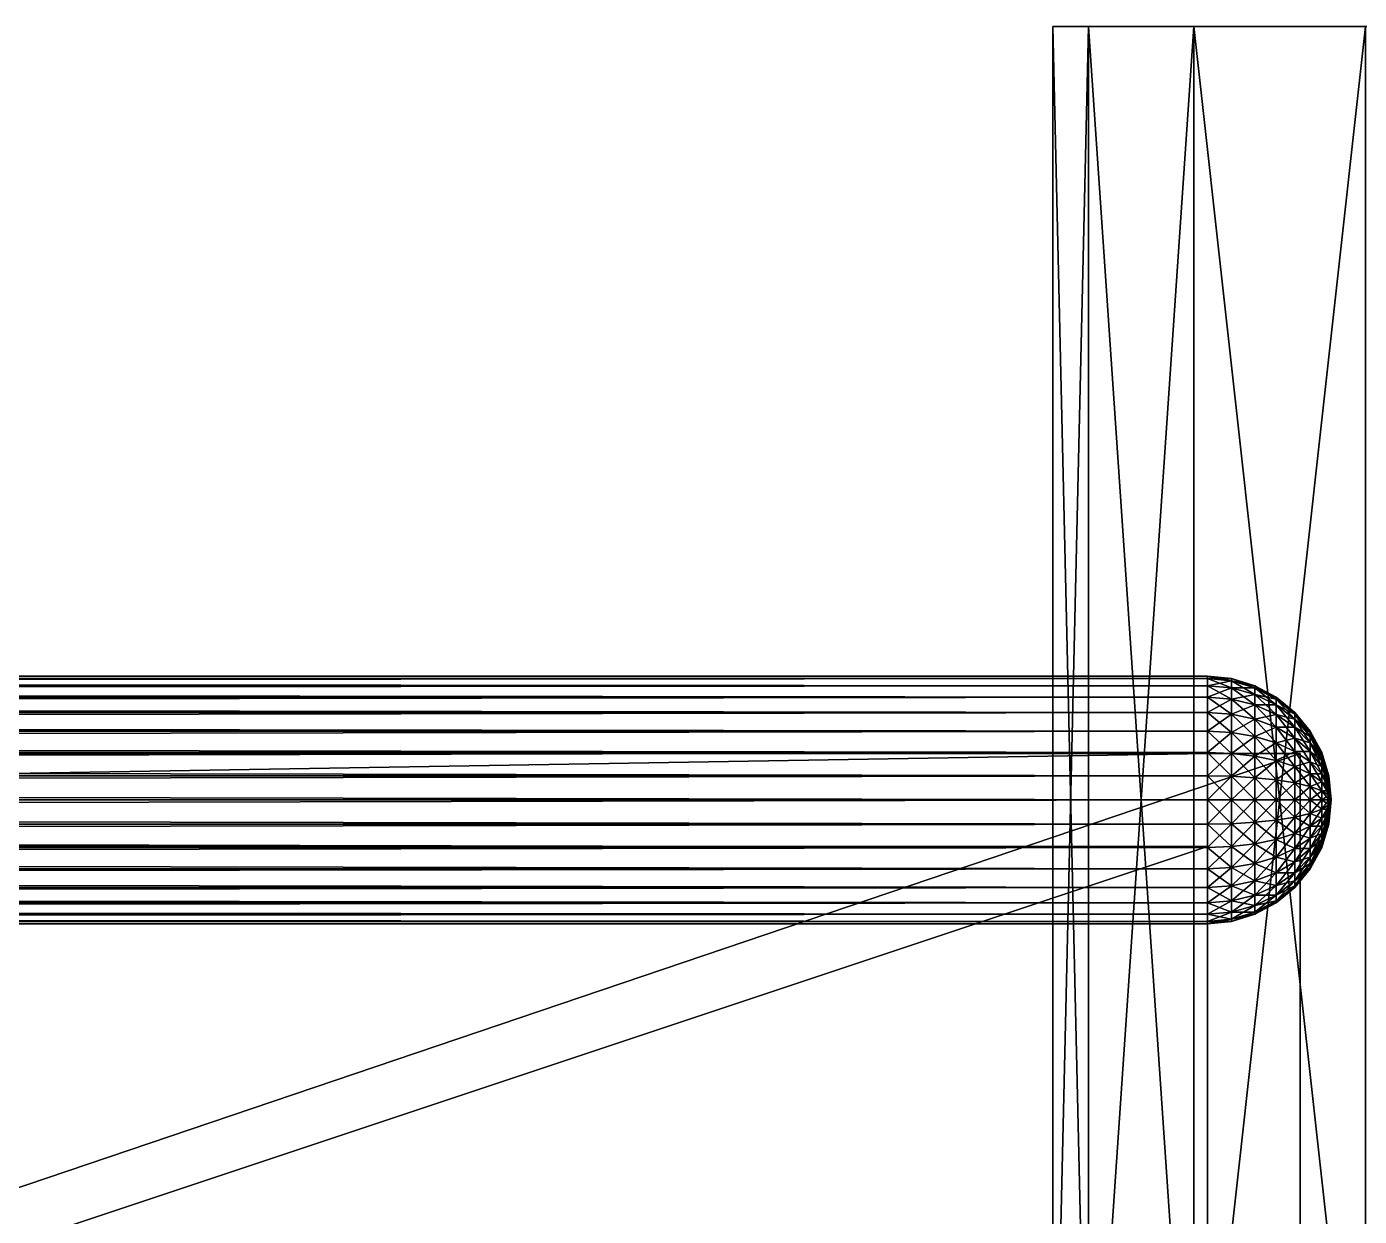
# Model space of a CAD drawing. Header units: millimetres. Extents: x -510 to 550, y -577 to 577.
# Drawn here: x 243.7 to 329.8, y 423.1 to 500 of the extents above; entities that cross this region are included whole.
import ezdxf

# ---------------------------------------------------------------- set-up
doc = ezdxf.new("R2010")
doc.units = ezdxf.units.MM
for name, color, linetype, true_color in [('main_case_cover', 7, 'Continuous', 0xd6dee3), ('main_case_floor_front', 7, 'Continuous', 0xd6dee3), ('main_case_outer', 7, 'Continuous', 0xd6dee3), ('structure_main_cover_rail', 7, 'Continuous', 0x5c6b75), ('wheel_front_left_visual_0', 7, 'Continuous', 0x14171a)]:
    doc.layers.add(name, color=color, linetype=linetype, true_color=true_color)

msp = doc.modelspace()

# ---------------------------------------------------------------- linework, layer by layer
at = {"layer": 'main_case_cover', "true_color": 0xd6dee3}
for points in [[(-46, 327, 460), (326, 453, 460), (326, 327, 460)], [(-46, 327, 460), (-46, 453, 460), (326, 453, 460)], [(-46, 327, 466), (326, 327, 466), (326, 453, 466)], [(-46, 327, 466), (326, 453, 466), (-46, 453, 466)], [(326, 453, 460), (-46, 453, 460), (-46, 453, 466)], [(326, 453, 460), (-46, 453, 466), (326, 453, 466)], [(326, 327, 460), (326, 453, 460), (326, 453, 466)], [(326, 327, 460), (326, 453, 466), (326, 327, 466)]]:
    msp.add_3dface(points, dxfattribs=at)
at = {"layer": 'main_case_floor_front', "true_color": 0xd6dee3}
for points in [[(-40, 327, 114), (320, 447, 114), (320, 327, 114)], [(-40, 327, 114), (-40, 447, 114), (320, 447, 114)], [(-40, 327, 120), (320, 327, 120), (320, 447, 120)], [(-40, 327, 120), (320, 447, 120), (-40, 447, 120)], [(320, 447, 114), (-40, 447, 114), (-40, 447, 120)], [(320, 447, 114), (-40, 447, 120), (320, 447, 120)], [(320, 327, 114), (320, 447, 114), (320, 447, 120)], [(320, 327, 114), (320, 447, 120), (320, 327, 120)]]:
    msp.add_3dface(points, dxfattribs=at)
at = {"layer": 'main_case_outer', "true_color": 0xd6dee3}
for points in [[(-40, 447, 114), (320, 453, 114), (320, 447, 114)], [(-40, 447, 114), (-40, 453, 114), (320, 453, 114)], [(-40, 447, 460), (320, 447, 460), (320, 453, 460)], [(-40, 447, 460), (320, 453, 460), (-40, 453, 460)], [(320, 453, 114), (-40, 453, 114), (-40, 453, 460)], [(320, 453, 114), (-40, 453, 460), (320, 453, 460)], [(320, 447, 114), (320, 453, 114), (320, 453, 460)], [(320, 447, 114), (320, 453, 460), (320, 447, 460)], [(-40, 447, 114), (320, 447, 114), (320, 447, 460)], [(-40, 447, 114), (320, 447, 460), (-40, 447, 460)]]:
    msp.add_3dface(points, dxfattribs=at)
at = {"layer": 'structure_main_cover_rail', "true_color": 0x5c6b75}
for points in [[(320, 457.846, 141.561), (320, 458, 140), (-450, 458, 140)], [(320, 457.846, 141.561), (-450, 458, 140), (-450, 457.846, 141.561)], [(320, 458, 140), (320, 457.846, 138.439), (-450, 457.846, 138.439)], [(320, 458, 140), (-450, 457.846, 138.439), (-450, 458, 140)], [(320, 457.391, 143.061), (320, 457.846, 141.561), (-450, 457.846, 141.561)], [(320, 457.391, 143.061), (-450, 457.846, 141.561), (-450, 457.391, 143.061)], [(320, 457.846, 138.439), (320, 457.391, 136.939), (-450, 457.391, 136.939)], [(320, 457.846, 138.439), (-450, 457.391, 136.939), (-450, 457.846, 138.439)], [(321.561, 457.696, 141.531), (321.561, 457.846, 140), (320, 458, 140)], [(321.561, 457.696, 141.531), (320, 458, 140), (320, 457.846, 141.561)], [(321.561, 457.846, 140), (320, 457.846, 138.439), (320, 458, 140)], [(321.561, 457.249, 143.003), (321.561, 457.696, 141.531), (320, 457.846, 141.561)], [(321.561, 457.249, 143.003), (320, 457.846, 141.561), (320, 457.391, 143.061)], [(321.561, 457.846, 140), (321.561, 457.696, 138.469), (320, 457.846, 138.439)], [(321.561, 457.696, 138.469), (320, 457.391, 136.939), (320, 457.846, 138.439)], [(321.561, 457.696, 138.469), (321.561, 457.249, 136.997), (320, 457.391, 136.939)], [(323.061, 457.249, 141.442), (323.061, 457.391, 140), (321.561, 457.846, 140)], [(323.061, 457.249, 141.442), (321.561, 457.846, 140), (321.561, 457.696, 141.531)], [(323.061, 457.391, 140), (321.561, 457.696, 138.469), (321.561, 457.846, 140)], [(323.061, 456.828, 142.828), (323.061, 457.249, 141.442), (321.561, 457.696, 141.531)], [(323.061, 456.828, 142.828), (321.561, 457.696, 141.531), (321.561, 457.249, 143.003)], [(323.061, 457.391, 140), (323.061, 457.249, 138.558), (321.561, 457.696, 138.469)], [(323.061, 457.249, 138.558), (321.561, 457.249, 136.997), (321.561, 457.696, 138.469)], [(320, 456.652, 144.445), (320, 457.391, 143.061), (-450, 457.391, 143.061)], [(320, 456.652, 144.445), (-450, 457.391, 143.061), (-450, 456.652, 144.445)], [(320, 457.391, 136.939), (320, 456.652, 135.555), (-450, 456.652, 135.555)], [(320, 457.391, 136.939), (-450, 456.652, 135.555), (-450, 457.391, 136.939)], [(321.561, 456.524, 144.359), (321.561, 457.249, 143.003), (320, 457.391, 143.061)], [(321.561, 456.524, 144.359), (320, 457.391, 143.061), (320, 456.652, 144.445)], [(321.561, 457.249, 136.997), (320, 456.652, 135.555), (320, 457.391, 136.939)], [(321.561, 457.249, 136.997), (321.561, 456.524, 135.641), (320, 456.652, 135.555)], [(323.061, 456.145, 144.106), (323.061, 456.828, 142.828), (321.561, 457.249, 143.003)], [(323.061, 456.145, 144.106), (321.561, 457.249, 143.003), (321.561, 456.524, 144.359)], [(323.061, 457.249, 138.558), (323.061, 456.828, 137.172), (321.561, 457.249, 136.997)], [(323.061, 456.828, 137.172), (321.561, 456.524, 135.641), (321.561, 457.249, 136.997)], [(323.061, 456.828, 137.172), (323.061, 456.145, 135.894), (321.561, 456.524, 135.641)], [(324.445, 456.524, 141.298), (324.445, 456.652, 140), (323.061, 457.391, 140)], [(324.445, 456.524, 141.298), (323.061, 457.391, 140), (323.061, 457.249, 141.442)], [(324.445, 456.652, 140), (323.061, 457.249, 138.558), (323.061, 457.391, 140)], [(324.445, 456.145, 142.546), (324.445, 456.524, 141.298), (323.061, 457.249, 141.442)], [(324.445, 456.145, 142.546), (323.061, 457.249, 141.442), (323.061, 456.828, 142.828)], [(324.445, 456.652, 140), (324.445, 456.524, 138.702), (323.061, 457.249, 138.558)], [(324.445, 456.524, 138.702), (323.061, 456.828, 137.172), (323.061, 457.249, 138.558)], [(324.445, 455.531, 143.696), (324.445, 456.145, 142.546), (323.061, 456.828, 142.828)], [(324.445, 455.531, 143.696), (323.061, 456.828, 142.828), (323.061, 456.145, 144.106)], [(324.445, 456.524, 138.702), (324.445, 456.145, 137.454), (323.061, 456.828, 137.172)], [(324.445, 456.145, 137.454), (323.061, 456.145, 135.894), (323.061, 456.828, 137.172)], [(320, 455.657, 145.657), (320, 456.652, 144.445), (-450, 456.652, 144.445)], [(320, 455.657, 145.657), (-450, 456.652, 144.445), (-450, 455.657, 145.657)], [(320, 456.652, 135.555), (320, 455.657, 134.343), (-450, 455.657, 134.343)], [(320, 456.652, 135.555), (-450, 455.657, 134.343), (-450, 456.652, 135.555)], [(321.561, 455.548, 145.548), (321.561, 456.524, 144.359), (320, 456.652, 144.445)], [(321.561, 455.548, 145.548), (320, 456.652, 144.445), (320, 455.657, 145.657)], [(321.561, 456.524, 135.641), (320, 455.657, 134.343), (320, 456.652, 135.555)], [(321.561, 456.524, 135.641), (321.561, 455.548, 134.452), (320, 455.657, 134.343)], [(323.061, 455.226, 145.226), (323.061, 456.145, 144.106), (321.561, 456.524, 144.359)], [(323.061, 455.226, 145.226), (321.561, 456.524, 144.359), (321.561, 455.548, 145.548)], [(323.061, 456.145, 135.894), (321.561, 455.548, 134.452), (321.561, 456.524, 135.641)], [(323.061, 456.145, 135.894), (323.061, 455.226, 134.774), (321.561, 455.548, 134.452)], [(324.445, 454.704, 144.704), (324.445, 455.531, 143.696), (323.061, 456.145, 144.106)], [(324.445, 454.704, 144.704), (323.061, 456.145, 144.106), (323.061, 455.226, 145.226)], [(324.445, 456.145, 137.454), (324.445, 455.531, 136.304), (323.061, 456.145, 135.894)], [(324.445, 455.531, 136.304), (323.061, 455.226, 134.774), (323.061, 456.145, 135.894)], [(325.657, 455.548, 141.104), (325.657, 455.657, 140), (324.445, 456.652, 140)], [(325.657, 455.548, 141.104), (324.445, 456.652, 140), (324.445, 456.524, 141.298)], [(325.657, 455.657, 140), (324.445, 456.524, 138.702), (324.445, 456.652, 140)], [(325.657, 455.226, 142.165), (325.657, 455.548, 141.104), (324.445, 456.524, 141.298)], [(325.657, 455.226, 142.165), (324.445, 456.524, 141.298), (324.445, 456.145, 142.546)], [(325.657, 455.657, 140), (325.657, 455.548, 138.896), (324.445, 456.524, 138.702)], [(325.657, 455.548, 138.896), (324.445, 456.145, 137.454), (324.445, 456.524, 138.702)], [(325.657, 454.704, 143.143), (325.657, 455.226, 142.165), (324.445, 456.145, 142.546)], [(325.657, 454.704, 143.143), (324.445, 456.145, 142.546), (324.445, 455.531, 143.696)], [(325.657, 455.548, 138.896), (325.657, 455.226, 137.835), (324.445, 456.145, 137.454)], [(325.657, 455.226, 137.835), (324.445, 455.531, 136.304), (324.445, 456.145, 137.454)], [(320, 454.445, 146.652), (320, 455.657, 145.657), (-450, 455.657, 145.657)], [(320, 454.445, 146.652), (-450, 455.657, 145.657), (-450, 454.445, 146.652)], [(320, 455.657, 134.343), (320, 454.445, 133.348), (-450, 454.445, 133.348)], [(320, 455.657, 134.343), (-450, 454.445, 133.348), (-450, 455.657, 134.343)], [(321.561, 454.359, 146.524), (321.561, 455.548, 145.548), (320, 455.657, 145.657)], [(321.561, 454.359, 146.524), (320, 455.657, 145.657), (320, 454.445, 146.652)], [(321.561, 455.548, 134.452), (320, 454.445, 133.348), (320, 455.657, 134.343)], [(321.561, 455.548, 134.452), (321.561, 454.359, 133.476), (320, 454.445, 133.348)], [(323.061, 454.106, 146.145), (323.061, 455.226, 145.226), (321.561, 455.548, 145.548)], [(323.061, 454.106, 146.145), (321.561, 455.548, 145.548), (321.561, 454.359, 146.524)], [(323.061, 455.226, 134.774), (321.561, 454.359, 133.476), (321.561, 455.548, 134.452)], [(323.061, 455.226, 134.774), (323.061, 454.106, 133.855), (321.561, 454.359, 133.476)], [(324.445, 455.531, 136.304), (324.445, 454.704, 135.296), (323.061, 455.226, 134.774)], [(324.445, 453.696, 145.531), (324.445, 454.704, 144.704), (323.061, 455.226, 145.226)], [(324.445, 453.696, 145.531), (323.061, 455.226, 145.226), (323.061, 454.106, 146.145)], [(324.445, 454.704, 135.296), (323.061, 454.106, 133.855), (323.061, 455.226, 134.774)], [(325.657, 454, 144), (325.657, 454.704, 143.143), (324.445, 455.531, 143.696)], [(325.657, 454, 144), (324.445, 455.531, 143.696), (324.445, 454.704, 144.704)], [(325.657, 455.226, 137.835), (325.657, 454.704, 136.857), (324.445, 455.531, 136.304)], [(325.657, 454.704, 136.857), (324.445, 454.704, 135.296), (324.445, 455.531, 136.304)], [(326.652, 454.359, 140.867), (326.652, 454.445, 140), (325.657, 455.657, 140)], [(326.652, 454.359, 140.867), (325.657, 455.657, 140), (325.657, 455.548, 141.104)], [(326.652, 454.445, 140), (325.657, 455.548, 138.896), (325.657, 455.657, 140)], [(326.652, 454.106, 141.701), (326.652, 454.359, 140.867), (325.657, 455.548, 141.104)], [(326.652, 454.106, 141.701), (325.657, 455.548, 141.104), (325.657, 455.226, 142.165)], [(326.652, 454.445, 140), (326.652, 454.359, 139.133), (325.657, 455.548, 138.896)], [(326.652, 454.359, 139.133), (325.657, 455.226, 137.835), (325.657, 455.548, 138.896)], [(326.652, 453.696, 142.469), (326.652, 454.106, 141.701), (325.657, 455.226, 142.165)], [(326.652, 453.696, 142.469), (325.657, 455.226, 142.165), (325.657, 454.704, 143.143)], [(326.652, 454.359, 139.133), (326.652, 454.106, 138.299), (325.657, 455.226, 137.835)], [(326.652, 454.106, 138.299), (325.657, 454.704, 136.857), (325.657, 455.226, 137.835)], [(320, 453.061, 147.391), (320, 454.445, 146.652), (-450, 454.445, 146.652)], [(320, 453.061, 147.391), (-450, 454.445, 146.652), (-450, 453.061, 147.391)], [(320, 454.445, 133.348), (320, 453.061, 132.609), (-450, 453.061, 132.609)], [(320, 454.445, 133.348), (-450, 453.061, 132.609), (-450, 454.445, 133.348)], [(321.561, 453.003, 147.249), (321.561, 454.359, 146.524), (320, 454.445, 146.652)], [(321.561, 453.003, 147.249), (320, 454.445, 146.652), (320, 453.061, 147.391)], [(321.561, 454.359, 133.476), (320, 453.061, 132.609), (320, 454.445, 133.348)], [(321.561, 454.359, 133.476), (321.561, 453.003, 132.751), (320, 453.061, 132.609)], [(323.061, 452.828, 146.828), (323.061, 454.106, 146.145), (321.561, 454.359, 146.524)], [(323.061, 452.828, 146.828), (321.561, 454.359, 146.524), (321.561, 453.003, 147.249)], [(323.061, 454.106, 133.855), (321.561, 453.003, 132.751), (321.561, 454.359, 133.476)], [(323.061, 454.106, 133.855), (323.061, 452.828, 133.172), (321.561, 453.003, 132.751)], [(324.445, 454.704, 135.296), (324.445, 453.696, 134.469), (323.061, 454.106, 133.855)], [(324.445, 452.546, 146.145), (324.445, 453.696, 145.531), (323.061, 454.106, 146.145)], [(324.445, 452.546, 146.145), (323.061, 454.106, 146.145), (323.061, 452.828, 146.828)], [(324.445, 453.696, 134.469), (323.061, 452.828, 133.172), (323.061, 454.106, 133.855)], [(325.657, 453.143, 144.704), (325.657, 454, 144), (324.445, 454.704, 144.704)], [(325.657, 453.143, 144.704), (324.445, 454.704, 144.704), (324.445, 453.696, 145.531)], [(325.657, 454.704, 136.857), (325.657, 454, 136), (324.445, 454.704, 135.296)], [(325.657, 454, 136), (324.445, 453.696, 134.469), (324.445, 454.704, 135.296)], [(326.652, 453.143, 143.143), (326.652, 453.696, 142.469), (325.657, 454.704, 143.143)], [(326.652, 453.143, 143.143), (325.657, 454.704, 143.143), (325.657, 454, 144)], [(326.652, 454.106, 138.299), (326.652, 453.696, 137.531), (325.657, 454.704, 136.857)], [(326.652, 453.696, 137.531), (325.657, 454, 136), (325.657, 454.704, 136.857)], [(327.391, 453.003, 140.597), (327.391, 453.061, 140), (326.652, 454.445, 140)], [(327.391, 453.003, 140.597), (326.652, 454.445, 140), (326.652, 454.359, 140.867)], [(327.391, 453.061, 140), (326.652, 454.359, 139.133), (326.652, 454.445, 140)], [(327.391, 452.828, 141.172), (327.391, 453.003, 140.597), (326.652, 454.359, 140.867)], [(327.391, 452.828, 141.172), (326.652, 454.359, 140.867), (326.652, 454.106, 141.701)], [(327.391, 453.061, 140), (327.391, 453.003, 139.403), (326.652, 454.359, 139.133)], [(327.391, 453.003, 139.403), (326.652, 454.106, 138.299), (326.652, 454.359, 139.133)], [(327.391, 452.546, 141.701), (327.391, 452.828, 141.172), (326.652, 454.106, 141.701)], [(327.391, 452.546, 141.701), (326.652, 454.106, 141.701), (326.652, 453.696, 142.469)], [(327.391, 453.003, 139.403), (327.391, 452.828, 138.828), (326.652, 454.106, 138.299)], [(327.391, 452.828, 138.828), (326.652, 453.696, 137.531), (326.652, 454.106, 138.299)], [(324.445, 453.696, 134.469), (324.445, 452.546, 133.855), (323.061, 452.828, 133.172)], [(325.657, 454, 136), (325.657, 453.143, 135.296), (324.445, 453.696, 134.469)], [(325.657, 452.165, 145.226), (325.657, 453.143, 144.704), (324.445, 453.696, 145.531)], [(325.657, 452.165, 145.226), (324.445, 453.696, 145.531), (324.445, 452.546, 146.145)], [(325.657, 453.143, 135.296), (324.445, 452.546, 133.855), (324.445, 453.696, 134.469)], [(326.652, 452.469, 143.696), (326.652, 453.143, 143.143), (325.657, 454, 144)], [(326.652, 452.469, 143.696), (325.657, 454, 144), (325.657, 453.143, 144.704)], [(326.652, 453.696, 137.531), (326.652, 453.143, 136.857), (325.657, 454, 136)], [(326.652, 453.143, 136.857), (325.657, 453.143, 135.296), (325.657, 454, 136)], [(327.391, 452.165, 142.165), (327.391, 452.546, 141.701), (326.652, 453.696, 142.469)], [(327.391, 452.165, 142.165), (326.652, 453.696, 142.469), (326.652, 453.143, 143.143)], [(327.391, 452.828, 138.828), (327.391, 452.546, 138.299), (326.652, 453.696, 137.531)], [(327.391, 452.546, 138.299), (326.652, 453.143, 136.857), (326.652, 453.696, 137.531)], [(320, 451.561, 147.846), (320, 453.061, 147.391), (-450, 453.061, 147.391)], [(320, 451.561, 147.846), (-450, 453.061, 147.391), (-450, 451.561, 147.846)], [(320, 453.061, 132.609), (320, 451.561, 132.154), (-450, 451.561, 132.154)], [(320, 453.061, 132.609), (-450, 451.561, 132.154), (-450, 453.061, 132.609)], [(321.561, 451.531, 147.696), (321.561, 453.003, 147.249), (320, 453.061, 147.391)], [(321.561, 451.531, 147.696), (320, 453.061, 147.391), (320, 451.561, 147.846)], [(321.561, 453.003, 132.751), (320, 451.561, 132.154), (320, 453.061, 132.609)], [(321.561, 453.003, 132.751), (321.561, 451.531, 132.304), (320, 451.561, 132.154)], [(323.061, 451.442, 147.249), (323.061, 452.828, 146.828), (321.561, 453.003, 147.249)], [(323.061, 451.442, 147.249), (321.561, 453.003, 147.249), (321.561, 451.531, 147.696)], [(323.061, 452.828, 133.172), (321.561, 451.531, 132.304), (321.561, 453.003, 132.751)], [(323.061, 452.828, 133.172), (323.061, 451.442, 132.751), (321.561, 451.531, 132.304)], [(324.445, 451.298, 146.524), (324.445, 452.546, 146.145), (323.061, 452.828, 146.828)], [(324.445, 451.298, 146.524), (323.061, 452.828, 146.828), (323.061, 451.442, 147.249)], [(324.445, 452.546, 133.855), (323.061, 451.442, 132.751), (323.061, 452.828, 133.172)], [(324.445, 452.546, 133.855), (324.445, 451.298, 133.476), (323.061, 451.442, 132.751)], [(325.657, 453.143, 135.296), (325.657, 452.165, 134.774), (324.445, 452.546, 133.855)], [(325.657, 451.104, 145.548), (325.657, 452.165, 145.226), (324.445, 452.546, 146.145)], [(325.657, 451.104, 145.548), (324.445, 452.546, 146.145), (324.445, 451.298, 146.524)], [(325.657, 452.165, 134.774), (324.445, 451.298, 133.476), (324.445, 452.546, 133.855)], [(326.652, 451.701, 144.106), (326.652, 452.469, 143.696), (325.657, 453.143, 144.704)], [(326.652, 451.701, 144.106), (325.657, 453.143, 144.704), (325.657, 452.165, 145.226)], [(326.652, 453.143, 136.857), (326.652, 452.469, 136.304), (325.657, 453.143, 135.296)], [(326.652, 452.469, 136.304), (325.657, 452.165, 134.774), (325.657, 453.143, 135.296)], [(326.652, 452.469, 136.304), (326.652, 451.701, 135.894), (325.657, 452.165, 134.774)], [(327.391, 451.701, 142.546), (327.391, 452.165, 142.165), (326.652, 453.143, 143.143)], [(327.391, 451.701, 142.546), (326.652, 453.143, 143.143), (326.652, 452.469, 143.696)], [(327.391, 452.546, 138.299), (327.391, 452.165, 137.835), (326.652, 453.143, 136.857)], [(327.391, 452.165, 137.835), (326.652, 452.469, 136.304), (326.652, 453.143, 136.857)], [(327.391, 451.172, 142.828), (327.391, 451.701, 142.546), (326.652, 452.469, 143.696)], [(327.391, 451.172, 142.828), (326.652, 452.469, 143.696), (326.652, 451.701, 144.106)], [(327.391, 452.165, 137.835), (327.391, 451.701, 137.454), (326.652, 452.469, 136.304)], [(327.391, 451.701, 137.454), (326.652, 451.701, 135.894), (326.652, 452.469, 136.304)], [(327.846, 451.531, 140.304), (327.846, 451.561, 140), (327.391, 453.061, 140)], [(327.846, 451.531, 140.304), (327.391, 453.061, 140), (327.391, 453.003, 140.597)], [(327.846, 451.561, 140), (327.391, 453.003, 139.403), (327.391, 453.061, 140)], [(327.846, 451.442, 140.597), (327.846, 451.531, 140.304), (327.391, 453.003, 140.597)], [(327.846, 451.442, 140.597), (327.391, 453.003, 140.597), (327.391, 452.828, 141.172)], [(327.846, 451.561, 140), (327.846, 451.531, 139.696), (327.391, 453.003, 139.403)], [(327.846, 451.531, 139.696), (327.391, 452.828, 138.828), (327.391, 453.003, 139.403)], [(327.846, 451.298, 140.867), (327.846, 451.442, 140.597), (327.391, 452.828, 141.172)], [(327.846, 451.298, 140.867), (327.391, 452.828, 141.172), (327.391, 452.546, 141.701)], [(327.846, 451.531, 139.696), (327.846, 451.442, 139.403), (327.391, 452.828, 138.828)], [(327.846, 451.442, 139.403), (327.391, 452.546, 138.299), (327.391, 452.828, 138.828)], [(327.846, 451.104, 141.104), (327.846, 451.298, 140.867), (327.391, 452.546, 141.701)], [(327.846, 451.104, 141.104), (327.391, 452.546, 141.701), (327.391, 452.165, 142.165)], [(327.846, 451.442, 139.403), (327.846, 451.298, 139.133), (327.391, 452.546, 138.299)], [(327.846, 451.298, 139.133), (327.391, 452.165, 137.835), (327.391, 452.546, 138.299)], [(320, 450, 148), (320, 451.561, 147.846), (-450, 451.561, 147.846)], [(320, 450, 148), (-450, 451.561, 147.846), (-450, 450, 148)], [(320, 451.561, 132.154), (320, 450, 132), (-450, 450, 132)], [(320, 451.561, 132.154), (-450, 450, 132), (-450, 451.561, 132.154)], [(321.561, 450, 147.846), (321.561, 451.531, 147.696), (320, 451.561, 147.846)], [(321.561, 450, 147.846), (320, 451.561, 147.846), (320, 450, 148)], [(321.561, 451.531, 132.304), (320, 450, 132), (320, 451.561, 132.154)], [(321.561, 451.531, 132.304), (321.561, 450, 132.154), (320, 450, 132)], [(323.061, 450, 147.391), (323.061, 451.442, 147.249), (321.561, 451.531, 147.696)], [(323.061, 450, 147.391), (321.561, 451.531, 147.696), (321.561, 450, 147.846)], [(323.061, 451.442, 132.751), (321.561, 450, 132.154), (321.561, 451.531, 132.304)], [(325.657, 452.165, 134.774), (325.657, 451.104, 134.452), (324.445, 451.298, 133.476)], [(326.652, 450.867, 144.359), (326.652, 451.701, 144.106), (325.657, 452.165, 145.226)], [(326.652, 450.867, 144.359), (325.657, 452.165, 145.226), (325.657, 451.104, 145.548)], [(326.652, 451.701, 135.894), (325.657, 451.104, 134.452), (325.657, 452.165, 134.774)], [(326.652, 451.701, 135.894), (326.652, 450.867, 135.641), (325.657, 451.104, 134.452)], [(327.391, 450.597, 143.003), (327.391, 451.172, 142.828), (326.652, 451.701, 144.106)], [(327.391, 450.597, 143.003), (326.652, 451.701, 144.106), (326.652, 450.867, 144.359)], [(327.391, 451.701, 137.454), (327.391, 451.172, 137.172), (326.652, 451.701, 135.894)], [(327.391, 451.172, 137.172), (326.652, 450.867, 135.641), (326.652, 451.701, 135.894)], [(327.846, 450.867, 141.298), (327.846, 451.104, 141.104), (327.391, 452.165, 142.165)], [(327.846, 450.867, 141.298), (327.391, 452.165, 142.165), (327.391, 451.701, 142.546)], [(327.846, 451.298, 139.133), (327.846, 451.104, 138.896), (327.391, 452.165, 137.835)], [(327.846, 451.104, 138.896), (327.391, 451.701, 137.454), (327.391, 452.165, 137.835)], [(327.846, 450.597, 141.442), (327.846, 450.867, 141.298), (327.391, 451.701, 142.546)], [(327.846, 450.597, 141.442), (327.391, 451.701, 142.546), (327.391, 451.172, 142.828)], [(327.846, 451.104, 138.896), (327.846, 450.867, 138.702), (327.391, 451.701, 137.454)], [(327.846, 450.867, 138.702), (327.391, 451.172, 137.172), (327.391, 451.701, 137.454)], [(328, 450, 140), (327.846, 451.561, 140), (327.846, 451.531, 140.304)], [(328, 450, 140), (327.846, 451.531, 139.696), (327.846, 451.561, 140)], [(328, 450, 140), (327.846, 451.531, 140.304), (327.846, 451.442, 140.597)], [(328, 450, 140), (327.846, 451.442, 139.403), (327.846, 451.531, 139.696)], [(323.061, 451.442, 132.751), (323.061, 450, 132.609), (321.561, 450, 132.154)], [(324.445, 450, 146.652), (324.445, 451.298, 146.524), (323.061, 451.442, 147.249)], [(324.445, 450, 146.652), (323.061, 451.442, 147.249), (323.061, 450, 147.391)], [(324.445, 451.298, 133.476), (323.061, 450, 132.609), (323.061, 451.442, 132.751)], [(324.445, 451.298, 133.476), (324.445, 450, 133.348), (323.061, 450, 132.609)], [(325.657, 450, 145.657), (325.657, 451.104, 145.548), (324.445, 451.298, 146.524)], [(325.657, 450, 145.657), (324.445, 451.298, 146.524), (324.445, 450, 146.652)], [(325.657, 451.104, 134.452), (324.445, 450, 133.348), (324.445, 451.298, 133.476)], [(325.657, 451.104, 134.452), (325.657, 450, 134.343), (324.445, 450, 133.348)], [(326.652, 450, 144.445), (326.652, 450.867, 144.359), (325.657, 451.104, 145.548)], [(326.652, 450, 144.445), (325.657, 451.104, 145.548), (325.657, 450, 145.657)], [(326.652, 450.867, 135.641), (325.657, 450, 134.343), (325.657, 451.104, 134.452)], [(326.652, 450.867, 135.641), (326.652, 450, 135.555), (325.657, 450, 134.343)], [(327.391, 451.172, 137.172), (327.391, 450.597, 136.997), (326.652, 450.867, 135.641)], [(327.391, 450, 143.061), (327.391, 450.597, 143.003), (326.652, 450.867, 144.359)], [(327.391, 450, 143.061), (326.652, 450.867, 144.359), (326.652, 450, 144.445)], [(327.391, 450.597, 136.997), (326.652, 450, 135.555), (326.652, 450.867, 135.641)], [(327.846, 450.304, 141.531), (327.846, 450.597, 141.442), (327.391, 451.172, 142.828)], [(327.846, 450.304, 141.531), (327.391, 451.172, 142.828), (327.391, 450.597, 143.003)], [(327.846, 450.867, 138.702), (327.846, 450.597, 138.558), (327.391, 451.172, 137.172)], [(327.846, 450.597, 138.558), (327.391, 450.597, 136.997), (327.391, 451.172, 137.172)], [(328, 450, 140), (327.846, 451.442, 140.597), (327.846, 451.298, 140.867)], [(328, 450, 140), (327.846, 451.298, 139.133), (327.846, 451.442, 139.403)], [(328, 450, 140), (327.846, 451.298, 140.867), (327.846, 451.104, 141.104)], [(328, 450, 140), (327.846, 451.104, 138.896), (327.846, 451.298, 139.133)], [(328, 450, 140), (327.846, 451.104, 141.104), (327.846, 450.867, 141.298)], [(328, 450, 140), (327.846, 450.867, 138.702), (327.846, 451.104, 138.896)], [(328, 450, 140), (327.846, 450.867, 141.298), (327.846, 450.597, 141.442)], [(328, 450, 140), (327.846, 450.597, 138.558), (327.846, 450.867, 138.702)], [(320, 450, 132), (320, 448.439, 132.154), (-450, 448.439, 132.154)], [(320, 450, 132), (-450, 448.439, 132.154), (-450, 450, 132)], [(320, 448.439, 147.846), (320, 450, 148), (-450, 450, 148)], [(320, 448.439, 147.846), (-450, 450, 148), (-450, 448.439, 147.846)], [(321.561, 450, 132.154), (321.561, 448.469, 132.304), (320, 448.439, 132.154)], [(321.561, 450, 132.154), (320, 448.439, 132.154), (320, 450, 132)], [(321.561, 448.469, 147.696), (321.561, 450, 147.846), (320, 450, 148)], [(321.561, 448.469, 147.696), (320, 450, 148), (320, 448.439, 147.846)], [(323.061, 450, 132.609), (323.061, 448.558, 132.751), (321.561, 448.469, 132.304)], [(323.061, 450, 132.609), (321.561, 448.469, 132.304), (321.561, 450, 132.154)], [(323.061, 448.558, 147.249), (323.061, 450, 147.391), (321.561, 450, 147.846)], [(323.061, 448.558, 147.249), (321.561, 450, 147.846), (321.561, 448.469, 147.696)], [(324.445, 450, 133.348), (324.445, 448.702, 133.476), (323.061, 448.558, 132.751)], [(324.445, 450, 133.348), (323.061, 448.558, 132.751), (323.061, 450, 132.609)], [(324.445, 448.702, 146.524), (324.445, 450, 146.652), (323.061, 450, 147.391)], [(324.445, 448.702, 146.524), (323.061, 450, 147.391), (323.061, 448.558, 147.249)], [(325.657, 450, 134.343), (325.657, 448.896, 134.452), (324.445, 448.702, 133.476)], [(325.657, 450, 134.343), (324.445, 448.702, 133.476), (324.445, 450, 133.348)], [(325.657, 448.896, 145.548), (325.657, 450, 145.657), (324.445, 450, 146.652)], [(325.657, 448.896, 145.548), (324.445, 450, 146.652), (324.445, 448.702, 146.524)], [(326.652, 450, 135.555), (326.652, 449.133, 135.641), (325.657, 448.896, 134.452)], [(326.652, 450, 135.555), (325.657, 448.896, 134.452), (325.657, 450, 134.343)], [(326.652, 449.133, 144.359), (326.652, 450, 144.445), (325.657, 450, 145.657)], [(326.652, 449.133, 144.359), (325.657, 450, 145.657), (325.657, 448.896, 145.548)], [(327.391, 450.597, 136.997), (327.391, 450, 136.939), (326.652, 450, 135.555)], [(327.391, 450, 136.939), (327.391, 449.403, 136.997), (326.652, 449.133, 135.641)], [(327.391, 450, 136.939), (326.652, 449.133, 135.641), (326.652, 450, 135.555)], [(327.391, 449.403, 143.003), (327.391, 450, 143.061), (326.652, 450, 144.445)], [(327.391, 449.403, 143.003), (326.652, 450, 144.445), (326.652, 449.133, 144.359)], [(327.846, 450, 141.561), (327.846, 450.304, 141.531), (327.391, 450.597, 143.003)], [(327.846, 450, 141.561), (327.391, 450.597, 143.003), (327.391, 450, 143.061)], [(327.846, 450.597, 138.558), (327.846, 450.304, 138.469), (327.391, 450.597, 136.997)], [(327.846, 450.304, 138.469), (327.391, 450, 136.939), (327.391, 450.597, 136.997)], [(327.846, 450.304, 138.469), (327.846, 450, 138.439), (327.391, 450, 136.939)], [(327.846, 450, 138.439), (327.846, 449.696, 138.469), (327.391, 449.403, 136.997)], [(327.846, 450, 138.439), (327.391, 449.403, 136.997), (327.391, 450, 136.939)], [(327.846, 449.696, 141.531), (327.846, 450, 141.561), (327.391, 450, 143.061)], [(327.846, 449.696, 141.531), (327.391, 450, 143.061), (327.391, 449.403, 143.003)], [(328, 450, 140), (327.846, 450.597, 141.442), (327.846, 450.304, 141.531)], [(328, 450, 140), (327.846, 450.304, 138.469), (327.846, 450.597, 138.558)], [(328, 450, 140), (327.846, 450.304, 141.531), (327.846, 450, 141.561)], [(328, 450, 140), (327.846, 450, 138.439), (327.846, 450.304, 138.469)], [(328, 450, 140), (327.846, 449.696, 138.469), (327.846, 450, 138.439)], [(328, 450, 140), (327.846, 449.403, 138.558), (327.846, 449.696, 138.469)], [(328, 450, 140), (327.846, 449.133, 138.702), (327.846, 449.403, 138.558)], [(328, 450, 140), (327.846, 448.896, 138.896), (327.846, 449.133, 138.702)], [(328, 450, 140), (327.846, 448.702, 139.133), (327.846, 448.896, 138.896)], [(328, 450, 140), (327.846, 448.558, 139.403), (327.846, 448.702, 139.133)], [(328, 450, 140), (327.846, 448.469, 139.696), (327.846, 448.558, 139.403)], [(328, 450, 140), (327.846, 448.439, 140), (327.846, 448.469, 139.696)], [(328, 450, 140), (327.846, 448.469, 140.304), (327.846, 448.439, 140)], [(328, 450, 140), (327.846, 448.558, 140.597), (327.846, 448.469, 140.304)], [(328, 450, 140), (327.846, 448.702, 140.867), (327.846, 448.558, 140.597)], [(328, 450, 140), (327.846, 448.896, 141.104), (327.846, 448.702, 140.867)], [(328, 450, 140), (327.846, 449.133, 141.298), (327.846, 448.896, 141.104)], [(328, 450, 140), (327.846, 449.403, 141.442), (327.846, 449.133, 141.298)], [(328, 450, 140), (327.846, 449.696, 141.531), (327.846, 449.403, 141.442)], [(328, 450, 140), (327.846, 450, 141.561), (327.846, 449.696, 141.531)], [(326.652, 449.133, 135.641), (326.652, 448.299, 135.894), (325.657, 447.835, 134.774)], [(326.652, 449.133, 135.641), (325.657, 447.835, 134.774), (325.657, 448.896, 134.452)], [(326.652, 448.299, 144.106), (326.652, 449.133, 144.359), (325.657, 448.896, 145.548)], [(327.391, 449.403, 136.997), (327.391, 448.828, 137.172), (326.652, 448.299, 135.894)], [(327.391, 449.403, 136.997), (326.652, 448.299, 135.894), (326.652, 449.133, 135.641)], [(327.391, 448.828, 142.828), (327.391, 449.403, 143.003), (326.652, 449.133, 144.359)], [(327.391, 448.828, 142.828), (326.652, 449.133, 144.359), (326.652, 448.299, 144.106)], [(327.846, 449.696, 138.469), (327.846, 449.403, 138.558), (327.391, 448.828, 137.172)], [(327.846, 449.696, 138.469), (327.391, 448.828, 137.172), (327.391, 449.403, 136.997)], [(327.846, 449.403, 141.442), (327.846, 449.696, 141.531), (327.391, 449.403, 143.003)], [(327.846, 449.403, 138.558), (327.846, 449.133, 138.702), (327.391, 448.299, 137.454)], [(327.846, 449.403, 138.558), (327.391, 448.299, 137.454), (327.391, 448.828, 137.172)], [(327.846, 449.133, 141.298), (327.846, 449.403, 141.442), (327.391, 448.828, 142.828)], [(327.846, 449.403, 141.442), (327.391, 449.403, 143.003), (327.391, 448.828, 142.828)], [(327.846, 449.133, 138.702), (327.846, 448.896, 138.896), (327.391, 447.835, 137.835)], [(327.846, 449.133, 138.702), (327.391, 447.835, 137.835), (327.391, 448.299, 137.454)], [(327.846, 448.896, 141.104), (327.846, 449.133, 141.298), (327.391, 448.299, 142.546)], [(327.846, 449.133, 141.298), (327.391, 448.828, 142.828), (327.391, 448.299, 142.546)], [(320, 448.439, 132.154), (320, 446.939, 132.609), (-450, 446.939, 132.609)], [(320, 448.439, 132.154), (-450, 446.939, 132.609), (-450, 448.439, 132.154)], [(320, 446.939, 147.391), (320, 448.439, 147.846), (-450, 448.439, 147.846)], [(320, 446.939, 147.391), (-450, 448.439, 147.846), (-450, 446.939, 147.391)], [(321.561, 448.469, 132.304), (321.561, 446.997, 132.751), (320, 446.939, 132.609)], [(321.561, 448.469, 132.304), (320, 446.939, 132.609), (320, 448.439, 132.154)], [(321.561, 446.997, 147.249), (321.561, 448.469, 147.696), (320, 448.439, 147.846)], [(321.561, 446.997, 147.249), (320, 448.439, 147.846), (320, 446.939, 147.391)], [(323.061, 448.558, 132.751), (323.061, 447.172, 133.172), (321.561, 446.997, 132.751)], [(323.061, 448.558, 132.751), (321.561, 446.997, 132.751), (321.561, 448.469, 132.304)], [(323.061, 447.172, 146.828), (323.061, 448.558, 147.249), (321.561, 448.469, 147.696)], [(323.061, 447.172, 146.828), (321.561, 448.469, 147.696), (321.561, 446.997, 147.249)], [(324.445, 448.702, 133.476), (324.445, 447.454, 133.855), (323.061, 447.172, 133.172)], [(324.445, 448.702, 133.476), (323.061, 447.172, 133.172), (323.061, 448.558, 132.751)], [(324.445, 447.454, 146.145), (324.445, 448.702, 146.524), (323.061, 448.558, 147.249)], [(324.445, 447.454, 146.145), (323.061, 448.558, 147.249), (323.061, 447.172, 146.828)], [(325.657, 448.896, 134.452), (325.657, 447.835, 134.774), (324.445, 447.454, 133.855)], [(325.657, 448.896, 134.452), (324.445, 447.454, 133.855), (324.445, 448.702, 133.476)], [(325.657, 447.835, 145.226), (325.657, 448.896, 145.548), (324.445, 448.702, 146.524)], [(325.657, 447.835, 145.226), (324.445, 448.702, 146.524), (324.445, 447.454, 146.145)], [(326.652, 448.299, 144.106), (325.657, 448.896, 145.548), (325.657, 447.835, 145.226)], [(326.652, 448.299, 135.894), (326.652, 447.531, 136.304), (325.657, 446.857, 135.296)], [(326.652, 448.299, 135.894), (325.657, 446.857, 135.296), (325.657, 447.835, 134.774)], [(326.652, 447.531, 143.696), (326.652, 448.299, 144.106), (325.657, 447.835, 145.226)], [(327.391, 448.828, 137.172), (327.391, 448.299, 137.454), (326.652, 447.531, 136.304)], [(327.391, 448.828, 137.172), (326.652, 447.531, 136.304), (326.652, 448.299, 135.894)], [(327.391, 448.299, 142.546), (327.391, 448.828, 142.828), (326.652, 448.299, 144.106)], [(327.391, 448.299, 137.454), (327.391, 447.835, 137.835), (326.652, 446.857, 136.857)], [(327.391, 448.299, 137.454), (326.652, 446.857, 136.857), (326.652, 447.531, 136.304)], [(327.391, 447.835, 142.165), (327.391, 448.299, 142.546), (326.652, 447.531, 143.696)], [(327.391, 448.299, 142.546), (326.652, 448.299, 144.106), (326.652, 447.531, 143.696)], [(327.846, 448.896, 138.896), (327.846, 448.702, 139.133), (327.391, 447.454, 138.299)], [(327.846, 448.896, 138.896), (327.391, 447.454, 138.299), (327.391, 447.835, 137.835)], [(327.846, 448.702, 140.867), (327.846, 448.896, 141.104), (327.391, 447.835, 142.165)], [(327.846, 448.896, 141.104), (327.391, 448.299, 142.546), (327.391, 447.835, 142.165)], [(327.846, 448.702, 139.133), (327.846, 448.558, 139.403), (327.391, 447.172, 138.828)], [(327.846, 448.702, 139.133), (327.391, 447.172, 138.828), (327.391, 447.454, 138.299)], [(327.846, 448.558, 140.597), (327.846, 448.702, 140.867), (327.391, 447.454, 141.701)], [(327.846, 448.702, 140.867), (327.391, 447.835, 142.165), (327.391, 447.454, 141.701)], [(327.846, 448.558, 139.403), (327.846, 448.469, 139.696), (327.391, 446.997, 139.403)], [(327.846, 448.558, 139.403), (327.391, 446.997, 139.403), (327.391, 447.172, 138.828)], [(327.846, 448.469, 140.304), (327.846, 448.558, 140.597), (327.391, 447.172, 141.172)], [(327.846, 448.558, 140.597), (327.391, 447.454, 141.701), (327.391, 447.172, 141.172)], [(327.846, 448.469, 139.696), (327.846, 448.439, 140), (327.391, 446.939, 140)], [(327.846, 448.469, 139.696), (327.391, 446.939, 140), (327.391, 446.997, 139.403)], [(327.846, 448.439, 140), (327.846, 448.469, 140.304), (327.391, 446.997, 140.597)], [(327.846, 448.469, 140.304), (327.391, 447.172, 141.172), (327.391, 446.997, 140.597)], [(327.846, 448.439, 140), (327.391, 446.997, 140.597), (327.391, 446.939, 140)], [(324.445, 447.454, 133.855), (324.445, 446.304, 134.469), (323.061, 445.894, 133.855)], [(324.445, 447.454, 133.855), (323.061, 445.894, 133.855), (323.061, 447.172, 133.172)], [(324.445, 446.304, 145.531), (324.445, 447.454, 146.145), (323.061, 447.172, 146.828)], [(325.657, 447.835, 134.774), (325.657, 446.857, 135.296), (324.445, 446.304, 134.469)], [(325.657, 447.835, 134.774), (324.445, 446.304, 134.469), (324.445, 447.454, 133.855)], [(325.657, 446.857, 144.704), (325.657, 447.835, 145.226), (324.445, 447.454, 146.145)], [(325.657, 446.857, 144.704), (324.445, 447.454, 146.145), (324.445, 446.304, 145.531)], [(326.652, 447.531, 143.696), (325.657, 447.835, 145.226), (325.657, 446.857, 144.704)], [(326.652, 447.531, 136.304), (326.652, 446.857, 136.857), (325.657, 446, 136)], [(326.652, 447.531, 136.304), (325.657, 446, 136), (325.657, 446.857, 135.296)], [(326.652, 446.857, 143.143), (326.652, 447.531, 143.696), (325.657, 446.857, 144.704)], [(327.391, 447.835, 137.835), (327.391, 447.454, 138.299), (326.652, 446.304, 137.531)], [(327.391, 447.835, 137.835), (326.652, 446.304, 137.531), (326.652, 446.857, 136.857)], [(327.391, 447.454, 141.701), (327.391, 447.835, 142.165), (326.652, 446.857, 143.143)], [(327.391, 447.835, 142.165), (326.652, 447.531, 143.696), (326.652, 446.857, 143.143)], [(327.391, 447.454, 138.299), (327.391, 447.172, 138.828), (326.652, 445.894, 138.299)], [(327.391, 447.454, 138.299), (326.652, 445.894, 138.299), (326.652, 446.304, 137.531)], [(327.391, 447.172, 141.172), (327.391, 447.454, 141.701), (326.652, 446.304, 142.469)], [(327.391, 447.454, 141.701), (326.652, 446.857, 143.143), (326.652, 446.304, 142.469)], [(320, 446.939, 132.609), (320, 445.555, 133.348), (-450, 445.555, 133.348)], [(320, 446.939, 132.609), (-450, 445.555, 133.348), (-450, 446.939, 132.609)], [(320, 445.555, 146.652), (320, 446.939, 147.391), (-450, 446.939, 147.391)], [(320, 445.555, 146.652), (-450, 446.939, 147.391), (-450, 445.555, 146.652)], [(321.561, 446.997, 132.751), (321.561, 445.641, 133.476), (320, 445.555, 133.348)], [(321.561, 446.997, 132.751), (320, 445.555, 133.348), (320, 446.939, 132.609)], [(321.561, 445.641, 146.524), (321.561, 446.997, 147.249), (320, 446.939, 147.391)], [(321.561, 445.641, 146.524), (320, 446.939, 147.391), (320, 445.555, 146.652)], [(323.061, 447.172, 133.172), (323.061, 445.894, 133.855), (321.561, 445.641, 133.476)], [(323.061, 447.172, 133.172), (321.561, 445.641, 133.476), (321.561, 446.997, 132.751)], [(323.061, 445.894, 146.145), (323.061, 447.172, 146.828), (321.561, 446.997, 147.249)], [(323.061, 445.894, 146.145), (321.561, 446.997, 147.249), (321.561, 445.641, 146.524)], [(324.445, 446.304, 145.531), (323.061, 447.172, 146.828), (323.061, 445.894, 146.145)], [(325.657, 446.857, 135.296), (325.657, 446, 136), (324.445, 445.296, 135.296)], [(325.657, 446.857, 135.296), (324.445, 445.296, 135.296), (324.445, 446.304, 134.469)], [(325.657, 446, 144), (325.657, 446.857, 144.704), (324.445, 446.304, 145.531)], [(326.652, 446.857, 136.857), (326.652, 446.304, 137.531), (325.657, 445.296, 136.857)], [(326.652, 446.857, 136.857), (325.657, 445.296, 136.857), (325.657, 446, 136)], [(326.652, 446.304, 142.469), (326.652, 446.857, 143.143), (325.657, 446, 144)], [(326.652, 446.857, 143.143), (325.657, 446.857, 144.704), (325.657, 446, 144)], [(327.391, 447.172, 138.828), (327.391, 446.997, 139.403), (326.652, 445.641, 139.133)], [(327.391, 447.172, 138.828), (326.652, 445.641, 139.133), (326.652, 445.894, 138.299)], [(327.391, 446.997, 140.597), (327.391, 447.172, 141.172), (326.652, 445.894, 141.701)], [(327.391, 447.172, 141.172), (326.652, 446.304, 142.469), (326.652, 445.894, 141.701)], [(327.391, 446.997, 139.403), (327.391, 446.939, 140), (326.652, 445.555, 140)], [(327.391, 446.997, 139.403), (326.652, 445.555, 140), (326.652, 445.641, 139.133)], [(327.391, 446.939, 140), (327.391, 446.997, 140.597), (326.652, 445.641, 140.867)], [(327.391, 446.997, 140.597), (326.652, 445.894, 141.701), (326.652, 445.641, 140.867)], [(327.391, 446.939, 140), (326.652, 445.641, 140.867), (326.652, 445.555, 140)], [(320, 445.555, 133.348), (320, 444.343, 134.343), (-450, 444.343, 134.343)], [(320, 445.555, 133.348), (-450, 444.343, 134.343), (-450, 445.555, 133.348)], [(320, 444.343, 145.657), (320, 445.555, 146.652), (-450, 445.555, 146.652)], [(320, 444.343, 145.657), (-450, 445.555, 146.652), (-450, 444.343, 145.657)], [(321.561, 445.641, 133.476), (321.561, 444.452, 134.452), (320, 444.343, 134.343)], [(321.561, 445.641, 133.476), (320, 444.343, 134.343), (320, 445.555, 133.348)], [(321.561, 444.452, 145.548), (321.561, 445.641, 146.524), (320, 445.555, 146.652)], [(321.561, 444.452, 145.548), (320, 445.555, 146.652), (320, 444.343, 145.657)], [(323.061, 445.894, 133.855), (323.061, 444.774, 134.774), (321.561, 444.452, 134.452)], [(323.061, 445.894, 133.855), (321.561, 444.452, 134.452), (321.561, 445.641, 133.476)], [(323.061, 444.774, 145.226), (323.061, 445.894, 146.145), (321.561, 445.641, 146.524)], [(323.061, 444.774, 145.226), (321.561, 445.641, 146.524), (321.561, 444.452, 145.548)], [(324.445, 446.304, 134.469), (324.445, 445.296, 135.296), (323.061, 444.774, 134.774)], [(324.445, 446.304, 134.469), (323.061, 444.774, 134.774), (323.061, 445.894, 133.855)], [(324.445, 445.296, 144.704), (324.445, 446.304, 145.531), (323.061, 445.894, 146.145)], [(324.445, 445.296, 144.704), (323.061, 445.894, 146.145), (323.061, 444.774, 145.226)], [(325.657, 446, 144), (324.445, 446.304, 145.531), (324.445, 445.296, 144.704)], [(325.657, 446, 136), (325.657, 445.296, 136.857), (324.445, 444.469, 136.304)], [(325.657, 446, 136), (324.445, 444.469, 136.304), (324.445, 445.296, 135.296)], [(325.657, 445.296, 143.143), (325.657, 446, 144), (324.445, 445.296, 144.704)], [(326.652, 446.304, 137.531), (326.652, 445.894, 138.299), (325.657, 444.774, 137.835)], [(326.652, 446.304, 137.531), (325.657, 444.774, 137.835), (325.657, 445.296, 136.857)], [(326.652, 445.894, 141.701), (326.652, 446.304, 142.469), (325.657, 445.296, 143.143)], [(326.652, 446.304, 142.469), (325.657, 446, 144), (325.657, 445.296, 143.143)], [(326.652, 445.894, 138.299), (326.652, 445.641, 139.133), (325.657, 444.452, 138.896)], [(326.652, 445.894, 138.299), (325.657, 444.452, 138.896), (325.657, 444.774, 137.835)], [(326.652, 445.641, 140.867), (326.652, 445.894, 141.701), (325.657, 444.774, 142.165)], [(326.652, 445.894, 141.701), (325.657, 445.296, 143.143), (325.657, 444.774, 142.165)], [(326.652, 445.641, 139.133), (326.652, 445.555, 140), (325.657, 444.343, 140)], [(326.652, 445.641, 139.133), (325.657, 444.343, 140), (325.657, 444.452, 138.896)], [(326.652, 445.555, 140), (326.652, 445.641, 140.867), (325.657, 444.452, 141.104)], [(326.652, 445.641, 140.867), (325.657, 444.774, 142.165), (325.657, 444.452, 141.104)], [(326.652, 445.555, 140), (325.657, 444.452, 141.104), (325.657, 444.343, 140)], [(323.061, 444.774, 134.774), (323.061, 443.855, 135.894), (321.561, 443.476, 135.641)], [(323.061, 444.774, 134.774), (321.561, 443.476, 135.641), (321.561, 444.452, 134.452)], [(323.061, 443.855, 144.106), (323.061, 444.774, 145.226), (321.561, 444.452, 145.548)], [(324.445, 445.296, 135.296), (324.445, 444.469, 136.304), (323.061, 443.855, 135.894)], [(324.445, 445.296, 135.296), (323.061, 443.855, 135.894), (323.061, 444.774, 134.774)], [(324.445, 444.469, 143.696), (324.445, 445.296, 144.704), (323.061, 444.774, 145.226)], [(324.445, 444.469, 143.696), (323.061, 444.774, 145.226), (323.061, 443.855, 144.106)], [(325.657, 445.296, 136.857), (325.657, 444.774, 137.835), (324.445, 443.855, 137.454)], [(325.657, 445.296, 136.857), (324.445, 443.855, 137.454), (324.445, 444.469, 136.304)], [(325.657, 444.774, 142.165), (325.657, 445.296, 143.143), (324.445, 444.469, 143.696)], [(325.657, 445.296, 143.143), (324.445, 445.296, 144.704), (324.445, 444.469, 143.696)], [(325.657, 444.774, 137.835), (325.657, 444.452, 138.896), (324.445, 443.476, 138.702)], [(325.657, 444.774, 137.835), (324.445, 443.476, 138.702), (324.445, 443.855, 137.454)], [(325.657, 444.452, 141.104), (325.657, 444.774, 142.165), (324.445, 443.855, 142.546)], [(325.657, 444.774, 142.165), (324.445, 444.469, 143.696), (324.445, 443.855, 142.546)], [(320, 444.343, 134.343), (320, 443.348, 135.555), (-450, 443.348, 135.555)], [(320, 444.343, 134.343), (-450, 443.348, 135.555), (-450, 444.343, 134.343)], [(320, 443.348, 144.445), (320, 444.343, 145.657), (-450, 444.343, 145.657)], [(320, 443.348, 144.445), (-450, 444.343, 145.657), (-450, 443.348, 144.445)], [(321.561, 444.452, 134.452), (321.561, 443.476, 135.641), (320, 443.348, 135.555)], [(321.561, 444.452, 134.452), (320, 443.348, 135.555), (320, 444.343, 134.343)], [(321.561, 443.476, 144.359), (321.561, 444.452, 145.548), (320, 444.343, 145.657)], [(321.561, 443.476, 144.359), (320, 444.343, 145.657), (320, 443.348, 144.445)], [(323.061, 443.855, 144.106), (321.561, 444.452, 145.548), (321.561, 443.476, 144.359)], [(323.061, 443.855, 135.894), (323.061, 443.172, 137.172), (321.561, 442.751, 136.997)], [(323.061, 443.855, 135.894), (321.561, 442.751, 136.997), (321.561, 443.476, 135.641)], [(323.061, 443.172, 142.828), (323.061, 443.855, 144.106), (321.561, 443.476, 144.359)], [(324.445, 444.469, 136.304), (324.445, 443.855, 137.454), (323.061, 443.172, 137.172)], [(324.445, 444.469, 136.304), (323.061, 443.172, 137.172), (323.061, 443.855, 135.894)], [(324.445, 443.855, 142.546), (324.445, 444.469, 143.696), (323.061, 443.855, 144.106)], [(324.445, 443.855, 137.454), (324.445, 443.476, 138.702), (323.061, 442.751, 138.558)], [(324.445, 443.855, 137.454), (323.061, 442.751, 138.558), (323.061, 443.172, 137.172)], [(324.445, 443.476, 141.298), (324.445, 443.855, 142.546), (323.061, 443.172, 142.828)], [(324.445, 443.855, 142.546), (323.061, 443.855, 144.106), (323.061, 443.172, 142.828)], [(325.657, 444.452, 138.896), (325.657, 444.343, 140), (324.445, 443.348, 140)], [(325.657, 444.452, 138.896), (324.445, 443.348, 140), (324.445, 443.476, 138.702)], [(325.657, 444.343, 140), (325.657, 444.452, 141.104), (324.445, 443.476, 141.298)], [(325.657, 444.452, 141.104), (324.445, 443.855, 142.546), (324.445, 443.476, 141.298)], [(325.657, 444.343, 140), (324.445, 443.476, 141.298), (324.445, 443.348, 140)], [(320, 443.348, 135.555), (320, 442.609, 136.939), (-450, 442.609, 136.939)], [(320, 443.348, 135.555), (-450, 442.609, 136.939), (-450, 443.348, 135.555)], [(320, 442.609, 143.061), (320, 443.348, 144.445), (-450, 443.348, 144.445)], [(320, 442.609, 143.061), (-450, 443.348, 144.445), (-450, 442.609, 143.061)], [(321.561, 443.476, 135.641), (321.561, 442.751, 136.997), (320, 442.609, 136.939)], [(321.561, 443.476, 135.641), (320, 442.609, 136.939), (320, 443.348, 135.555)], [(321.561, 442.751, 143.003), (321.561, 443.476, 144.359), (320, 443.348, 144.445)], [(321.561, 442.751, 143.003), (320, 443.348, 144.445), (320, 442.609, 143.061)], [(323.061, 443.172, 142.828), (321.561, 443.476, 144.359), (321.561, 442.751, 143.003)], [(323.061, 443.172, 137.172), (323.061, 442.751, 138.558), (321.561, 442.304, 138.469)], [(323.061, 443.172, 137.172), (321.561, 442.304, 138.469), (321.561, 442.751, 136.997)], [(323.061, 442.751, 141.442), (323.061, 443.172, 142.828), (321.561, 442.751, 143.003)], [(324.445, 443.476, 138.702), (324.445, 443.348, 140), (323.061, 442.609, 140)], [(324.445, 443.476, 138.702), (323.061, 442.609, 140), (323.061, 442.751, 138.558)], [(324.445, 443.348, 140), (324.445, 443.476, 141.298), (323.061, 442.751, 141.442)], [(324.445, 443.476, 141.298), (323.061, 443.172, 142.828), (323.061, 442.751, 141.442)], [(324.445, 443.348, 140), (323.061, 442.751, 141.442), (323.061, 442.609, 140)], [(320, 442.609, 136.939), (320, 442.154, 138.439), (-450, 442.154, 138.439)], [(320, 442.609, 136.939), (-450, 442.154, 138.439), (-450, 442.609, 136.939)], [(320, 442.154, 141.561), (320, 442.609, 143.061), (-450, 442.609, 143.061)], [(320, 442.154, 141.561), (-450, 442.609, 143.061), (-450, 442.154, 141.561)], [(320, 442.154, 138.439), (320, 442, 140), (-450, 442, 140)], [(320, 442.154, 138.439), (-450, 442, 140), (-450, 442.154, 138.439)], [(320, 442, 140), (320, 442.154, 141.561), (-450, 442.154, 141.561)], [(320, 442, 140), (-450, 442.154, 141.561), (-450, 442, 140)], [(321.561, 442.751, 136.997), (321.561, 442.304, 138.469), (320, 442.154, 138.439)], [(321.561, 442.751, 136.997), (320, 442.154, 138.439), (320, 442.609, 136.939)], [(321.561, 442.304, 141.531), (321.561, 442.751, 143.003), (320, 442.609, 143.061)], [(321.561, 442.304, 141.531), (320, 442.609, 143.061), (320, 442.154, 141.561)], [(321.561, 442.304, 138.469), (321.561, 442.154, 140), (320, 442, 140)], [(321.561, 442.304, 138.469), (320, 442, 140), (320, 442.154, 138.439)], [(321.561, 442.154, 140), (321.561, 442.304, 141.531), (320, 442.154, 141.561)], [(321.561, 442.154, 140), (320, 442.154, 141.561), (320, 442, 140)], [(323.061, 442.751, 138.558), (323.061, 442.609, 140), (321.561, 442.154, 140)], [(323.061, 442.751, 138.558), (321.561, 442.154, 140), (321.561, 442.304, 138.469)], [(323.061, 442.609, 140), (323.061, 442.751, 141.442), (321.561, 442.304, 141.531)], [(323.061, 442.751, 141.442), (321.561, 442.751, 143.003), (321.561, 442.304, 141.531)], [(323.061, 442.609, 140), (321.561, 442.304, 141.531), (321.561, 442.154, 140)]]:
    msp.add_3dface(points, dxfattribs=at)
at = {"layer": 'wheel_front_left_visual_0', "true_color": 0x14171a}
for points in [[(430, 500, -280), (310, 500, -280), (312.306, 500, -256.589)], [(430, 500, -280), (312.306, 500, -303.411), (310, 500, -280)], [(312.306, 500, -256.589), (310, 500, -280), (310, 400, -280)], [(312.306, 500, -256.589), (310, 400, -280), (312.306, 400, -256.589)], [(310, 500, -280), (312.306, 500, -303.411), (312.306, 400, -303.411)], [(310, 500, -280), (312.306, 400, -303.411), (310, 400, -280)], [(430, 500, -280), (312.306, 500, -256.589), (319.134, 500, -234.078)], [(430, 500, -280), (319.134, 500, -325.922), (312.306, 500, -303.411)], [(319.134, 500, -234.078), (312.306, 500, -256.589), (312.306, 400, -256.589)], [(319.134, 500, -234.078), (312.306, 400, -256.589), (319.134, 400, -234.078)], [(312.306, 500, -303.411), (319.134, 500, -325.922), (319.134, 400, -325.922)], [(312.306, 500, -303.411), (319.134, 400, -325.922), (312.306, 400, -303.411)], [(430, 500, -280), (319.134, 500, -234.078), (330.224, 500, -213.331)], [(430, 500, -280), (330.224, 500, -346.668), (319.134, 500, -325.922)], [(330.224, 500, -213.331), (319.134, 500, -234.078), (319.134, 400, -234.078)], [(330.224, 500, -213.331), (319.134, 400, -234.078), (330.224, 400, -213.332)], [(319.134, 500, -325.922), (330.224, 500, -346.668), (330.224, 400, -346.669)], [(319.134, 500, -325.922), (330.224, 400, -346.669), (319.134, 400, -325.922)]]:
    msp.add_3dface(points, dxfattribs=at)

doc.saveas('drawing.dxf')
